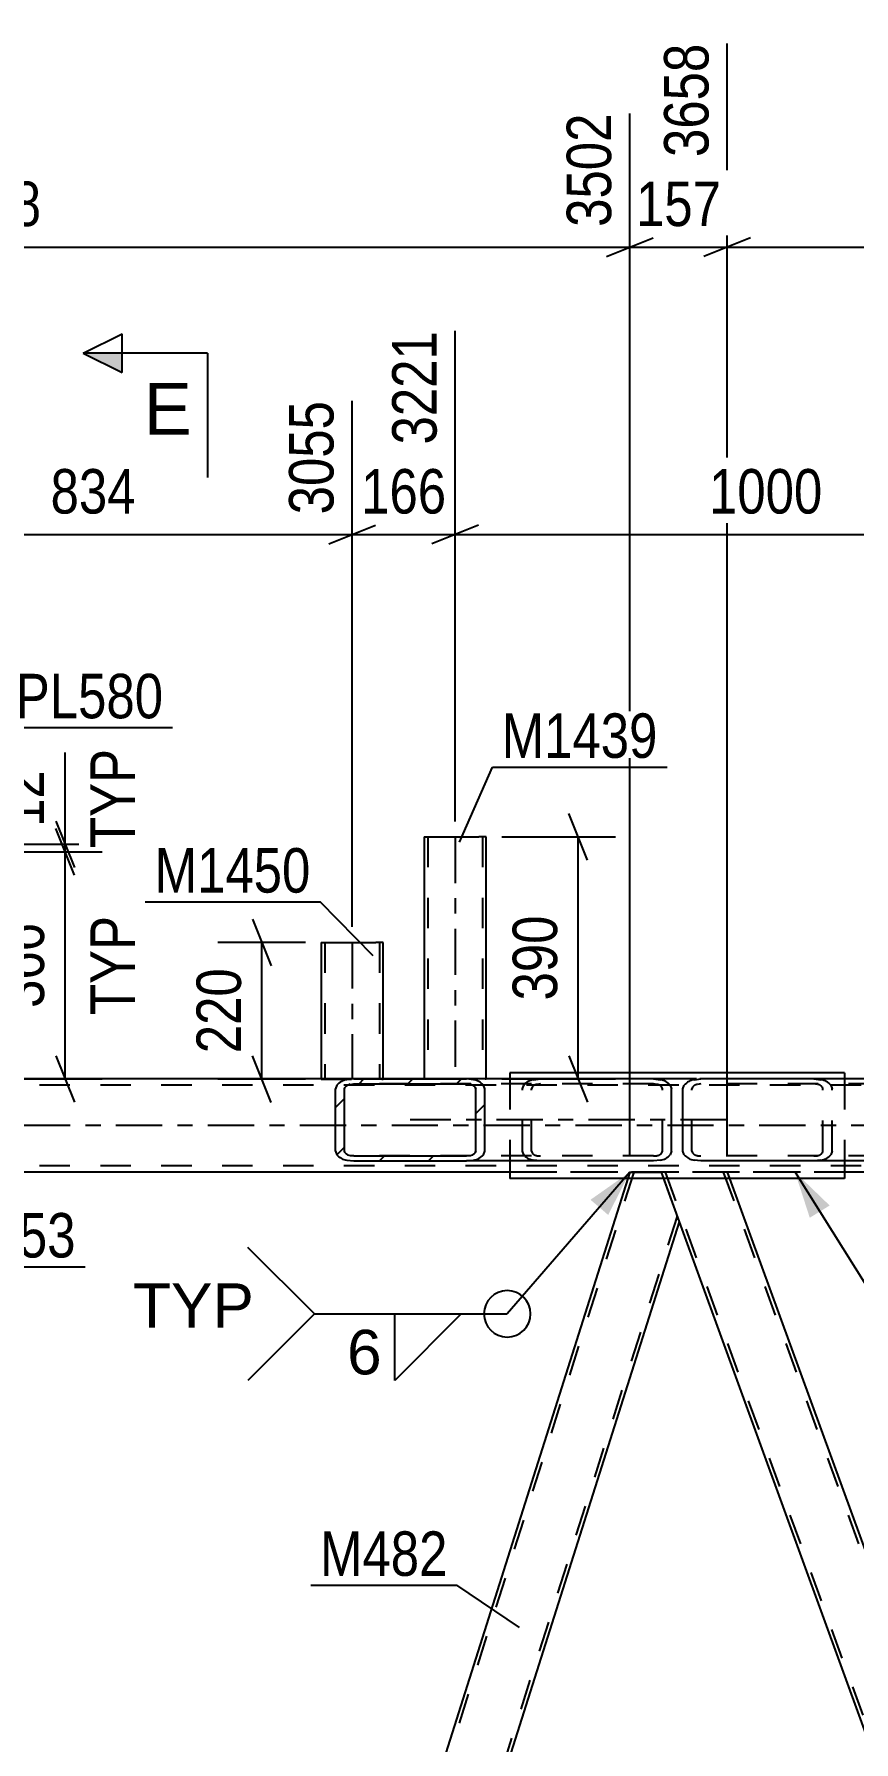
# Model space of a CAD drawing. Header units: millimetres. Extents: x -815 to 374, y -743 to 98.
# Drawn here: x -675.5 to -622.7, y -179.6 to -69.6 of the extents above; entities that cross this region are included whole.
import ezdxf

# ---------------------------------------------------------------- set-up
doc = ezdxf.new("R2010")
doc.units = ezdxf.units.MM
doc.linetypes.add('DXK_LINE_DOT2', pattern=[3.9198, 1.9599, -1.9599])
doc.linetypes.add('DXK_LINE_DOT3', pattern=[5.9187, 2.979, -0.9799, 0.9799, -0.9799])
doc.styles.add('Arial', font='ARIAL.TTF', dxfattribs={"height": 0.2})
doc.styles.add('Arial Narrow', font='ARIALN.TTF', dxfattribs={"height": 0.2})

# ---------------------------------------------------------------- blocks, each defined once
blk = doc.blocks.new('Part-232933173-46813 - 7159')
at = {"color": 2, "linetype": 'Continuous'}
for p, q in [((-650.34, -121.33), (-650.34, -136.93)), ((-650.34, -121.33), (-646.82, -121.33)), ((-646.34, -121.33), (-646.82, -121.33)), ((-646.34, -136.93), (-646.34, -121.33))]:
    blk.add_line(p, q, dxfattribs=at)
at = {"color": 7, "linetype": 'DXK_LINE_DOT2'}
for p, q in [((-650.1, -121.33), (-650.1, -136.93)), ((-650.1, -121.33), (-650.08, -121.33)), ((-650.08, -121.33), (-650.04, -121.33)), ((-650.04, -121.33), (-650.03, -121.33)), ((-646.58, -121.33), (-646.58, -136.93)), ((-650.34, -136.93), (-650.34, -136.93)), ((-650.34, -136.93), (-646.34, -136.93)), ((-646.34, -136.93), (-646.34, -136.93)), ((-646.34, -136.93), (-646.34, -136.93))]:
    blk.add_line(p, q, dxfattribs=at)
at = {"color": 7, "linetype": 'DXK_LINE_DOT3'}
blk.add_line((-648.34, -121.33), (-648.34, -136.93), dxfattribs=at)
blk = doc.blocks.new('Part-232933173-7308 - 7159')
at = {"color": 2, "linetype": 'Continuous'}
for p, q in [((-644.82, -136.53), (-644.82, -136.93)), ((-623.27, -136.53), (-644.82, -136.53)), ((-623.27, -136.53), (-623.27, -136.93)), ((-644.82, -142.21), (-644.82, -143.33)), ((-623.27, -142.21), (-623.27, -143.33)), ((-623.27, -143.33), (-644.82, -143.33))]:
    blk.add_line(p, q, dxfattribs=at)
at = {"color": 7, "linetype": 'DXK_LINE_DOT2'}
for p, q in [((-644.82, -136.93), (-644.82, -142.21)), ((-623.27, -136.93), (-623.27, -142.21))]:
    blk.add_line(p, q, dxfattribs=at)
blk = doc.blocks.new('Part-232933173-7327 - 7159')
at = {"linetype": 'Continuous'}
h = blk.add_hatch(dxfattribs=at)
h.set_pattern_fill('', scale=0.7, style=0, pattern_type=0)
h.set_pattern_definition([(45, (-621.563, -141.8167), (-1.57154, 1.57154), [])])
h.paths.add_polyline_path([(-621.65, -141.57), (-621.56, -141.82), (-621.31, -142.02), (-620.93, -142.16), (-620.49, -142.21), (-613.21, -142.21), (-612.76, -142.16), (-612.38, -142.02), (-612.13, -141.82), (-612.04, -141.57), (-612.04, -137.57), (-612.13, -137.33), (-612.38, -137.12), (-612.76, -136.98), (-613.21, -136.93), (-620.49, -136.93), (-620.93, -136.98), (-621.31, -137.12), (-621.56, -137.33), (-621.65, -137.57)])
h.paths.add_polyline_path([(-621.02, -137.45), (-620.9, -137.35), (-620.71, -137.28), (-620.49, -137.25), (-613.21, -137.25), (-612.99, -137.28), (-612.8, -137.35), (-612.67, -137.45), (-612.63, -137.57), (-612.63, -141.57), (-612.67, -141.69), (-612.8, -141.8), (-612.99, -141.87), (-613.21, -141.89), (-620.49, -141.89), (-620.71, -141.87), (-620.9, -141.8), (-621.02, -141.69), (-621.07, -141.57), (-621.07, -137.57)])
at = {"color": 2, "linetype": 'Continuous'}
for p, q in [((-633.68, -137.57), (-633.59, -137.33)), ((-632.96, -136.98), (-632.52, -136.93)), ((-620.49, -136.93), (-632.52, -136.93)), ((-621.56, -137.33), (-621.65, -137.57)), ((-621.07, -137.57), (-621.02, -137.45)), ((-620.49, -136.93), (-620.93, -136.98)), ((-620.71, -137.28), (-620.49, -137.25)), ((-620.49, -136.93), (-613.21, -136.93)), ((-620.49, -137.25), (-613.21, -137.25)), ((-612.76, -136.98), (-613.21, -136.93)), ((-613.21, -137.25), (-612.99, -137.28)), ((-612.67, -137.45), (-612.63, -137.57)), ((-612.04, -137.57), (-612.13, -137.33)), ((-633.68, -141.57), (-633.68, -137.57)), ((-621.65, -141.57), (-621.65, -137.57)), ((-621.07, -141.57), (-621.07, -137.57)), ((-612.63, -141.57), (-612.63, -137.57)), ((-612.04, -141.57), (-612.04, -137.57)), ((-633.59, -141.82), (-633.68, -141.57)), ((-621.65, -141.57), (-621.56, -141.82)), ((-621.02, -141.69), (-621.07, -141.57)), ((-620.49, -141.89), (-620.71, -141.87)), ((-620.49, -141.89), (-613.21, -141.89)), ((-612.99, -141.87), (-613.21, -141.89)), ((-612.63, -141.57), (-612.67, -141.69)), ((-612.13, -141.82), (-612.04, -141.57)), ((-632.52, -142.21), (-632.96, -142.16)), ((-620.49, -142.21), (-632.52, -142.21)), ((-620.93, -142.16), (-620.49, -142.21)), ((-620.49, -142.21), (-613.21, -142.21)), ((-613.21, -142.21), (-612.76, -142.16))]:
    blk.add_line(p, q, dxfattribs=at)
at = {"color": 7, "linetype": 'DXK_LINE_DOT2'}
for p, q in [((-633.06, -137.45), (-633.1, -137.57)), ((-632.52, -137.25), (-632.74, -137.28)), ((-613.21, -137.25), (-632.52, -137.25)), ((-625.24, -136.93), (-624.79, -136.98)), ((-625.02, -137.28), (-625.24, -137.25)), ((-624.66, -137.57), (-624.7, -137.45)), ((-624.16, -137.33), (-624.07, -137.57)), ((-613.21, -136.93), (-620.49, -136.93)), ((-633.1, -141.57), (-633.1, -137.57)), ((-624.66, -141.57), (-624.66, -137.57)), ((-624.07, -141.57), (-624.07, -137.57)), ((-633.1, -141.57), (-633.06, -141.69)), ((-632.74, -141.87), (-632.52, -141.89)), ((-613.21, -141.89), (-632.52, -141.89)), ((-625.24, -141.89), (-625.02, -141.87)), ((-624.7, -141.69), (-624.66, -141.57)), ((-624.07, -141.57), (-624.16, -141.82)), ((-624.79, -142.16), (-625.24, -142.21)), ((-613.21, -142.21), (-620.49, -142.21))]:
    blk.add_line(p, q, dxfattribs=at)
at = {"color": 2, "linetype": 'Continuous'}
for centre, radius, start, end in [((-632.78, -138.05), 1.09, 99.5182, 138.0638), ((-620.75, -138.05), 1.09, 99.5182, 138.0638), ((-620.62, -137.81), 0.545, 99.5182, 138.0638), ((-613.08, -137.81), 0.545, 41.9363, 80.4819), ((-612.94, -138.05), 1.09, 41.9363, 80.4819), ((-632.78, -141.09), 1.09, 221.9363, 260.4819), ((-620.75, -141.09), 1.09, 221.9363, 260.4819), ((-620.62, -141.33), 0.545, 221.9363, 260.4819), ((-613.08, -141.33), 0.545, 279.5182, 318.0638), ((-612.94, -141.09), 1.09, 279.5182, 318.0638)]:
    blk.add_arc(centre, radius, start, end, dxfattribs=at)
at = {"color": 7, "linetype": 'DXK_LINE_DOT2'}
for centre, radius, start, end in [((-632.65, -137.81), 0.545, 99.5182, 138.0638), ((-625.11, -137.81), 0.545, 41.9363, 80.4819), ((-624.97, -138.05), 1.09, 41.9363, 80.4819), ((-632.65, -141.33), 0.545, 221.9363, 260.4819), ((-625.11, -141.33), 0.545, 279.5182, 318.0638), ((-624.97, -141.09), 1.09, 279.5182, 318.0638)]:
    blk.add_arc(centre, radius, start, end, dxfattribs=at)
blk = doc.blocks.new('Part-232933173-7353 - 7159')
at = {"color": 7, "linetype": 'DXK_LINE_DOT2'}
for p, q in [((-81.26, -137.33), (-741.87, -137.33)), ((-81.86, -136.93), (-654.89, -136.93)), ((-613.21, -136.93), (-654.89, -136.93)), ((-81.26, -142.53), (-741.87, -142.53)), ((-81.26, -142.93), (-729.95, -142.93)), ((-623.27, -142.93), (-644.82, -142.93))]:
    blk.add_line(p, q, dxfattribs=at)
at = {"color": 2, "linetype": 'Continuous'}
for p, q in [((-654.89, -136.93), (-698.34, -136.93)), ((-644.82, -142.93), (-708.41, -142.93)), ((-559.69, -142.93), (-623.27, -142.93))]:
    blk.add_line(p, q, dxfattribs=at)
at = {"color": 7, "linetype": 'DXK_LINE_DOT3'}
blk.add_line((-81.26, -139.93), (-741.87, -139.93), dxfattribs=at)
blk = doc.blocks.new('Part-232933173-7385 - 7159')
at = {"color": 7, "linetype": 'DXK_LINE_DOT2'}
for p, q in [((-636.84, -142.93), (-673.68, -259.1)), ((-637.1, -142.93), (-637.22, -143.33)), ((-637.1, -142.93), (-635.08, -142.93)), ((-635.08, -142.93), (-634.94, -143.33)), ((-634.05, -145.77), (-670.89, -261.93))]:
    blk.add_line(p, q, dxfattribs=at)
at = {"color": 2, "linetype": 'Continuous'}
for p, q in [((-637.22, -143.33), (-673.81, -258.73)), ((-634.94, -143.33), (-633.92, -146.14)), ((-633.92, -146.14), (-670.51, -261.53))]:
    blk.add_line(p, q, dxfattribs=at)
blk = doc.blocks.new('Part-232933173-7425 - 7159')
at = {"color": 7, "linetype": 'DXK_LINE_DOT2'}
for p, q in [((-630.83, -142.93), (-635.08, -142.93)), ((-635.08, -142.93), (-633.92, -146.14)), ((-634.83, -142.93), (-591.52, -261.93)), ((-631.08, -142.93), (-587.77, -261.93)), ((-630.83, -142.93), (-630.68, -143.33))]:
    blk.add_line(p, q, dxfattribs=at)
at = {"color": 2, "linetype": 'Continuous'}
for p, q in [((-630.68, -143.33), (-588.68, -258.73)), ((-633.92, -146.14), (-591.92, -261.53))]:
    blk.add_line(p, q, dxfattribs=at)
blk = doc.blocks.new('Part-232933173-7464 - 7159')
at = {"linetype": 'Continuous'}
h = blk.add_hatch(dxfattribs=at)
h.set_pattern_fill('', scale=0.7, style=0, pattern_type=0)
h.set_pattern_definition([(45, (-655.9608, -141.8166), (-1.57154, 1.57154), [])])
h.paths.add_polyline_path([(-656.05, -141.57), (-655.96, -141.82), (-655.71, -142.02), (-655.33, -142.16), (-654.88, -142.21), (-647.61, -142.21), (-647.16, -142.16), (-646.78, -142.02), (-646.53, -141.82), (-646.44, -141.57), (-646.44, -137.57), (-646.53, -137.33), (-646.78, -137.12), (-647.16, -136.98), (-647.61, -136.93), (-654.88, -136.93), (-655.33, -136.98), (-655.71, -137.12), (-655.96, -137.33), (-656.05, -137.57)])
h.paths.add_polyline_path([(-655.42, -137.45), (-655.3, -137.35), (-655.11, -137.28), (-654.88, -137.25), (-647.61, -137.25), (-647.38, -137.28), (-647.19, -137.35), (-647.07, -137.45), (-647.02, -137.57), (-647.02, -141.57), (-647.07, -141.69), (-647.19, -141.8), (-647.38, -141.87), (-647.61, -141.89), (-654.88, -141.89), (-655.11, -141.87), (-655.3, -141.8), (-655.42, -141.69), (-655.47, -141.57), (-655.47, -137.57)])
at = {"color": 2, "linetype": 'Continuous'}
for p, q in [((-655.96, -137.33), (-656.05, -137.57)), ((-655.47, -137.57), (-655.42, -137.45)), ((-654.88, -136.93), (-655.33, -136.98)), ((-655.11, -137.28), (-654.88, -137.25)), ((-654.88, -136.93), (-647.61, -136.93)), ((-654.88, -137.25), (-647.61, -137.25)), ((-635.58, -136.93), (-647.61, -136.93)), ((-647.16, -136.98), (-647.61, -136.93)), ((-647.61, -137.25), (-647.38, -137.28)), ((-647.07, -137.45), (-647.02, -137.57)), ((-646.44, -137.57), (-646.53, -137.33)), ((-635.58, -136.93), (-635.13, -136.98)), ((-634.5, -137.33), (-634.41, -137.57)), ((-656.05, -141.57), (-656.05, -137.57)), ((-655.47, -141.57), (-655.47, -137.57)), ((-647.02, -141.57), (-647.02, -137.57)), ((-646.44, -141.57), (-646.44, -137.57)), ((-634.41, -141.57), (-634.41, -137.57)), ((-656.05, -141.57), (-655.96, -141.82)), ((-655.42, -141.69), (-655.47, -141.57)), ((-654.88, -141.89), (-655.11, -141.87)), ((-654.88, -141.89), (-647.61, -141.89)), ((-647.38, -141.87), (-647.61, -141.89)), ((-647.02, -141.57), (-647.07, -141.69)), ((-646.53, -141.82), (-646.44, -141.57)), ((-634.41, -141.57), (-634.5, -141.82)), ((-655.33, -142.16), (-654.88, -142.21)), ((-654.88, -142.21), (-647.61, -142.21)), ((-647.61, -142.21), (-647.16, -142.16)), ((-635.58, -142.21), (-647.61, -142.21)), ((-635.13, -142.16), (-635.58, -142.21))]:
    blk.add_line(p, q, dxfattribs=at)
at = {"color": 7, "linetype": 'DXK_LINE_DOT2'}
for p, q in [((-647.61, -136.93), (-654.88, -136.93)), ((-635.58, -137.25), (-654.88, -137.25)), ((-644.02, -137.57), (-643.93, -137.33)), ((-643.39, -137.45), (-643.44, -137.57)), ((-643.3, -136.98), (-642.85, -136.93)), ((-642.85, -137.25), (-643.08, -137.28)), ((-635.35, -137.28), (-635.58, -137.25)), ((-634.99, -137.57), (-635.04, -137.45)), ((-644.02, -141.57), (-644.02, -137.57)), ((-643.44, -141.57), (-643.44, -137.57)), ((-634.99, -141.57), (-634.99, -137.57)), ((-635.58, -141.89), (-654.88, -141.89)), ((-643.93, -141.82), (-644.02, -141.57)), ((-643.44, -141.57), (-643.39, -141.69)), ((-643.08, -141.87), (-642.85, -141.89)), ((-635.58, -141.89), (-635.35, -141.87)), ((-635.04, -141.69), (-634.99, -141.57)), ((-654.88, -142.21), (-647.61, -142.21)), ((-642.85, -142.21), (-643.3, -142.16))]:
    blk.add_line(p, q, dxfattribs=at)
at = {"color": 7, "linetype": 'DXK_LINE_DOT3'}
blk.add_line((-630.86, -139.57), (-651.25, -139.57), dxfattribs=at)
at = {"color": 2, "linetype": 'Continuous'}
for centre, radius, start, end in [((-655.15, -138.05), 1.09, 99.5182, 138.0638), ((-655.02, -137.81), 0.545, 99.5182, 138.0638), ((-647.47, -137.81), 0.545, 41.9363, 80.4819), ((-647.34, -138.05), 1.09, 41.9363, 80.4819), ((-635.31, -138.05), 1.09, 41.9363, 80.4819), ((-655.15, -141.09), 1.09, 221.9363, 260.4819), ((-655.02, -141.33), 0.545, 221.9363, 260.4819), ((-647.47, -141.33), 0.545, 279.5182, 318.0638), ((-647.34, -141.09), 1.09, 279.5182, 318.0638), ((-635.31, -141.09), 1.09, 279.5182, 318.0638)]:
    blk.add_arc(centre, radius, start, end, dxfattribs=at)
at = {"color": 7, "linetype": 'DXK_LINE_DOT2'}
for centre, radius, start, end in [((-643.12, -138.05), 1.09, 99.5182, 138.0638), ((-642.99, -137.81), 0.545, 99.5182, 138.0638), ((-635.44, -137.81), 0.545, 41.9363, 80.4819), ((-643.12, -141.09), 1.09, 221.9363, 260.4819), ((-642.99, -141.33), 0.545, 221.9363, 260.4819), ((-635.44, -141.33), 0.545, 279.5182, 318.0638)]:
    blk.add_arc(centre, radius, start, end, dxfattribs=at)
blk = doc.blocks.new('Part-232933173-46836 - 7159')
at = {"color": 2, "linetype": 'Continuous'}
for p, q in [((-656.98, -128.13), (-656.98, -136.93)), ((-656.98, -128.13), (-653.46, -128.13)), ((-652.98, -128.13), (-653.46, -128.13)), ((-652.98, -136.93), (-652.98, -128.13))]:
    blk.add_line(p, q, dxfattribs=at)
at = {"color": 7, "linetype": 'DXK_LINE_DOT2'}
for p, q in [((-656.74, -128.13), (-656.74, -136.94)), ((-656.74, -128.13), (-656.73, -128.13)), ((-656.73, -128.13), (-656.69, -128.13)), ((-656.69, -128.13), (-656.67, -128.13)), ((-653.22, -128.13), (-653.22, -136.94)), ((-656.98, -136.93), (-656.98, -136.94)), ((-656.98, -136.94), (-652.98, -136.94)), ((-652.98, -136.94), (-652.98, -136.93)), ((-652.98, -136.93), (-652.98, -136.94))]:
    blk.add_line(p, q, dxfattribs=at)
at = {"color": 7, "linetype": 'DXK_LINE_DOT3'}
blk.add_line((-654.98, -128.13), (-654.98, -136.94), dxfattribs=at)
blk = doc.blocks.new('StraightDimension-232933173-57661 - 7159')
at = {"color": 7, "linetype": 'Continuous'}
for p, q in [((-648.34, -120.33), (-648.34, -88.74)), ((-654.98, -127.13), (-654.98, -93.24)), ((-656.48, -102.45), (-653.48, -101.25)), ((-654.98, -101.85), (-648.34, -101.85)), ((-646.84, -101.25), (-649.84, -102.45))]:
    blk.add_line(p, q, dxfattribs=at)
at = {"color": 0}
blk.add_wipeout([(-648.32, -101.1), (-648.32, -96.9), (-655, -96.9), (-655, -101.1)], dxfattribs=at)
at = {"color": 3, "style": 'Arial Narrow'}
blk.add_text('166', height=2.863, dxfattribs=at).set_placement((-654.4, -100.5))
at = {"color": 0, "linetype": 'Continuous'}
blk.add_wipeout([(-648.94, -88.14), (-653.14, -88.14), (-653.14, -96.65), (-648.94, -96.65)], dxfattribs=at)
at = {"color": 3, "linetype": 'Continuous', "style": 'Arial Narrow'}
blk.add_text('3221', height=2.863, rotation=90.0002, dxfattribs=at).set_placement((-649.54, -96.05))
blk = doc.blocks.new('StraightDimension-232933173-58084 - 7159')
at = {"color": 7, "linetype": 'Continuous'}
for p, q in [((-639.83, -122.83), (-641.03, -119.83)), ((-645.34, -121.33), (-638.03, -121.33)), ((-640.43, -136.93), (-640.43, -121.33)), ((-641.03, -135.43), (-639.83, -138.43)), ((-645.34, -136.93), (-638.03, -136.93))]:
    blk.add_line(p, q, dxfattribs=at)
at = {"color": 0}
blk.add_wipeout([(-641.18, -125.79), (-645.38, -125.79), (-645.38, -132.47), (-641.18, -132.47)], dxfattribs=at)
at = {"color": 3, "style": 'Arial Narrow'}
blk.add_text('390', height=2.863, rotation=90.0002, dxfattribs=at).set_placement((-641.78, -131.87))
blk = doc.blocks.new('StraightDimension-232933173-58072 - 7159')
at = {"color": 7, "linetype": 'Continuous'}
for p, q in [((-661.39, -126.63), (-660.19, -129.63)), ((-657.98, -128.13), (-663.64, -128.13)), ((-660.79, -136.94), (-660.79, -128.13)), ((-660.19, -138.44), (-661.39, -135.44)), ((-657.98, -136.94), (-663.64, -136.94))]:
    blk.add_line(p, q, dxfattribs=at)
at = {"color": 0}
blk.add_wipeout([(-661.54, -129.19), (-665.74, -129.19), (-665.74, -135.87), (-661.54, -135.87)], dxfattribs=at)
at = {"color": 3, "style": 'Arial Narrow'}
blk.add_text('220', height=2.863, rotation=90.0002, dxfattribs=at).set_placement((-662.14, -135.27))
blk = doc.blocks.new('StraightDimension-232933173-57927 - 7159')
at = {"color": 7, "linetype": 'Continuous'}
for p, q in [((-673.47, -121.81), (-673.47, -115.9)), ((-673.47, -121.81), (-673.47, -115.9)), ((-674.07, -120.31), (-672.87, -123.31)), ((-672.87, -123.79), (-674.07, -120.79)), ((-682.74, -121.81), (-671.07, -121.81)), ((-673.47, -122.29), (-673.47, -121.81)), ((-682.74, -122.29), (-671.07, -122.29))]:
    blk.add_line(p, q, dxfattribs=at)
at = {"color": 0, "linetype": 'Continuous'}
blk.add_wipeout([(-668.37, -115.06), (-672.57, -115.06), (-672.57, -122.65), (-668.37, -122.65)], dxfattribs=at)
at = {"color": 0}
blk.add_wipeout([(-674.22, -116.43), (-678.42, -116.43), (-678.42, -121.29), (-674.22, -121.29)], dxfattribs=at)
at = {"color": 3, "linetype": 'Continuous', "style": 'Arial Narrow'}
blk.add_text('TYP', height=2.863, rotation=90.0002, dxfattribs=at).set_placement((-668.97, -122.05))
at = {"color": 3, "style": 'Arial Narrow'}
blk.add_text('12', height=2.863, rotation=90.0002, dxfattribs=at).set_placement((-674.82, -120.69))
blk = doc.blocks.new('StraightDimension-232933173-37579 - 7159')
at = {"color": 7, "linetype": 'Continuous'}
for p, q in [((-630.83, -141.93), (-630.83, -70.22)), ((-551.96, -141.93), (-551.96, -74.72)), ((-629.33, -82.73), (-632.33, -83.93)), ((-630.83, -83.33), (-551.96, -83.33)), ((-553.46, -83.93), (-550.46, -82.73))]:
    blk.add_line(p, q, dxfattribs=at)
at = {"color": 0}
blk.add_wipeout([(-587.14, -82.58), (-587.14, -78.38), (-595.65, -78.38), (-595.65, -82.58)], dxfattribs=at)
at = {"color": 3, "style": 'Arial Narrow'}
blk.add_text('1972', height=2.863, dxfattribs=at).set_placement((-595.05, -81.98))
at = {"color": 0, "linetype": 'Continuous'}
blk.add_wipeout([(-552.56, -74.12), (-556.76, -74.12), (-556.76, -82.63), (-552.56, -82.63)], dxfattribs=at)
at = {"color": 3, "linetype": 'Continuous', "style": 'Arial Narrow'}
blk.add_text('5630', height=2.863, rotation=90.0002, dxfattribs=at).set_placement((-553.16, -82.03))
blk = doc.blocks.new('StraightDimension-232933173-37580 - 7159')
at = {"color": 7, "linetype": 'Continuous'}
for p, q in [((-630.83, -141.93), (-630.83, -70.22)), ((-637.1, -141.93), (-637.1, -74.72)), ((-638.6, -83.93), (-635.6, -82.73)), ((-637.1, -83.33), (-630.83, -83.33)), ((-629.33, -82.73), (-632.33, -83.93))]:
    blk.add_line(p, q, dxfattribs=at)
at = {"color": 0}
blk.add_wipeout([(-630.62, -82.58), (-630.62, -78.38), (-637.3, -78.38), (-637.3, -82.58)], dxfattribs=at)
at = {"color": 3, "style": 'Arial Narrow'}
blk.add_text('157', height=2.863, dxfattribs=at).set_placement((-636.7, -81.98))
at = {"color": 0, "linetype": 'Continuous'}
blk.add_wipeout([(-631.43, -69.62), (-635.63, -69.62), (-635.63, -78.13), (-631.43, -78.13)], dxfattribs=at)
at = {"color": 3, "linetype": 'Continuous', "style": 'Arial Narrow'}
blk.add_text('3658', height=2.863, rotation=90.0002, dxfattribs=at).set_placement((-632.03, -77.53))
blk = doc.blocks.new('StraightDimension-232933173-37581 - 7159')
at = {"color": 7, "linetype": 'Continuous'}
for p, q in [((-720.22, -141.93), (-720.22, -74.72)), ((-637.1, -141.93), (-637.1, -74.72)), ((-718.72, -82.73), (-721.72, -83.93)), ((-720.22, -83.33), (-637.1, -83.33)), ((-638.6, -83.93), (-635.6, -82.73))]:
    blk.add_line(p, q, dxfattribs=at)
at = {"color": 0}
blk.add_wipeout([(-674.4, -82.58), (-674.4, -78.38), (-682.91, -78.38), (-682.91, -82.58)], dxfattribs=at)
at = {"color": 3, "style": 'Arial Narrow'}
blk.add_text('2078', height=2.863, dxfattribs=at).set_placement((-682.31, -81.98))
at = {"color": 0, "linetype": 'Continuous'}
blk.add_wipeout([(-637.7, -74.12), (-641.9, -74.12), (-641.9, -82.63), (-637.7, -82.63)], dxfattribs=at)
at = {"color": 3, "linetype": 'Continuous', "style": 'Arial Narrow'}
blk.add_text('3502', height=2.863, rotation=90.0002, dxfattribs=at).set_placement((-638.3, -82.03))
blk = doc.blocks.new('StraightDimension-232933173-57660 - 7159')
at = {"color": 7, "linetype": 'Continuous'}
for p, q in [((-648.34, -120.33), (-648.34, -88.74)), ((-608.34, -120.33), (-608.34, -88.74)), ((-646.84, -101.25), (-649.84, -102.45)), ((-648.34, -101.85), (-608.34, -101.85)), ((-609.84, -102.45), (-606.84, -101.25))]:
    blk.add_line(p, q, dxfattribs=at)
at = {"color": 0, "linetype": 'Continuous'}
blk.add_wipeout([(-608.94, -88.14), (-613.14, -88.14), (-613.14, -96.65), (-608.94, -96.65)], dxfattribs=at)
at = {"color": 0}
blk.add_wipeout([(-624.08, -101.1), (-624.08, -96.9), (-632.6, -96.9), (-632.6, -101.1)], dxfattribs=at)
at = {"color": 3, "linetype": 'Continuous', "style": 'Arial Narrow'}
blk.add_text('4221', height=2.863, rotation=90.0002, dxfattribs=at).set_placement((-609.54, -96.05))
at = {"color": 3, "style": 'Arial Narrow'}
blk.add_text('1000', height=2.863, dxfattribs=at).set_placement((-632, -100.5))
blk = doc.blocks.new('StraightDimension-232933173-57662 - 7159')
at = {"color": 7, "linetype": 'Continuous'}
for p, q in [((-688.34, -121.29), (-688.34, -93.24)), ((-654.98, -127.13), (-654.98, -93.24)), ((-686.84, -101.25), (-689.84, -102.45)), ((-688.34, -101.85), (-654.98, -101.85)), ((-656.48, -102.45), (-653.48, -101.25))]:
    blk.add_line(p, q, dxfattribs=at)
at = {"color": 0}
blk.add_wipeout([(-668.32, -101.1), (-668.32, -96.9), (-675, -96.9), (-675, -101.1)], dxfattribs=at)
at = {"color": 3, "style": 'Arial Narrow'}
blk.add_text('834', height=2.863, dxfattribs=at).set_placement((-674.4, -100.5))
at = {"color": 0, "linetype": 'Continuous'}
blk.add_wipeout([(-655.58, -92.64), (-659.78, -92.64), (-659.78, -101.15), (-655.58, -101.15)], dxfattribs=at)
at = {"color": 3, "linetype": 'Continuous', "style": 'Arial Narrow'}
blk.add_text('3055', height=2.863, rotation=90.0002, dxfattribs=at).set_placement((-656.18, -100.55))
blk = doc.blocks.new('StraightDimension-232933173-57928 - 7159')
at = {"color": 7, "linetype": 'Continuous'}
for p, q in [((-672.87, -123.79), (-674.07, -120.79)), ((-682.74, -122.29), (-671.07, -122.29)), ((-673.47, -136.93), (-673.47, -122.29)), ((-674.07, -135.43), (-672.87, -138.43)), ((-685.58, -136.93), (-671.07, -136.93))]:
    blk.add_line(p, q, dxfattribs=at)
at = {"color": 0}
blk.add_wipeout([(-674.22, -126.27), (-678.42, -126.27), (-678.42, -132.95), (-674.22, -132.95)], dxfattribs=at)
at = {"color": 0, "linetype": 'Continuous'}
blk.add_wipeout([(-668.37, -125.82), (-672.57, -125.82), (-672.57, -133.41), (-668.37, -133.41)], dxfattribs=at)
at = {"color": 3, "style": 'Arial Narrow'}
blk.add_text('366', height=2.863, rotation=90.0002, dxfattribs=at).set_placement((-674.82, -132.35))
at = {"color": 3, "linetype": 'Continuous', "style": 'Arial Narrow'}
blk.add_text('TYP', height=2.863, rotation=90.0002, dxfattribs=at).set_placement((-668.97, -132.81))
blk = doc.blocks.new('Mark-232933173-58094 - 7159')
at = {"color": 30, "linetype": 'Continuous'}
for p, q in [((-648.07, -121.67), (-645.95, -116.84)), ((-645.95, -116.84), (-634.7, -116.84))]:
    blk.add_line(p, q, dxfattribs=at)
at = {"color": 0}
blk.add_wipeout([(-635.3, -116.24), (-635.3, -113.24), (-645.35, -113.24), (-645.35, -116.24)], dxfattribs=at)
blk.add_wipeout([(-635.3, -116.24), (-635.3, -113.24), (-645.35, -113.24), (-645.35, -116.24)], dxfattribs=at)
at = {"color": 3, "style": 'Arial Narrow'}
blk.add_text('M1439', height=2.863, dxfattribs=at).set_placement((-645.35, -116.24))
blk = doc.blocks.new('WeldMark-232933173-8658 - 7159')
at = {"linetype": 'Continuous'}
blk.add_hatch(color=30, dxfattribs=at).paths.add_polyline_path([(-639.63, -144.71), (-637.1, -142.93), (-638.49, -145.69)])
at = {"color": 30, "linetype": 'Continuous'}
for p in [(-637.1, -142.93), (-657.41, -152.06)]:
    blk.add_line(p, (-644.99, -152.06), dxfattribs=at)
at = {"color": 3, "linetype": 'Continuous'}
for p, q in [((-657.41, -152.06), (-661.7, -147.78)), ((-657.41, -152.06), (-661.7, -156.35)), ((-652.23, -152.06), (-647.95, -152.06)), ((-647.95, -152.06), (-652.23, -156.35)), ((-652.23, -156.35), (-652.23, -152.06))]:
    blk.add_line(p, q, dxfattribs=at)
for start, end in [(90, 270), (270, 90)]:
    blk.add_arc((-644.99, -152.06), 1.5, start, end, dxfattribs=at)
at = {"color": 0}
blk.add_wipeout([(-652.89, -156.16), (-652.89, -152.76), (-655.51, -152.76), (-655.51, -156.16)], dxfattribs=at)
at = {"color": 3, "style": 'Arial'}
blk.add_text('6', height=2.87, dxfattribs=at).set_placement((-655.31, -155.96))
at = {"color": 0, "linetype": 'Continuous'}
blk.add_wipeout([(-661.31, -152.96), (-661.31, -149.96), (-669.09, -149.96), (-669.09, -152.96)], dxfattribs=at)
blk.add_wipeout([(-661.31, -152.96), (-661.31, -149.96), (-669.09, -149.96), (-669.09, -152.96)], dxfattribs=at)
at = {"color": 3, "linetype": 'Continuous', "style": 'Arial'}
blk.add_text('TYP', height=2.865, dxfattribs=at).set_placement((-669.09, -152.96))
blk = doc.blocks.new('Mark-232933173-7381 - 7159')
at = {"color": 30, "linetype": 'Continuous'}
for p in [(-657.65, -169.54), (-644.21, -172.26)]:
    blk.add_line(p, (-648.23, -169.54), dxfattribs=at)
at = {"color": 0}
blk.add_wipeout([(-648.83, -168.94), (-648.83, -165.94), (-657.05, -165.94), (-657.05, -168.94)], dxfattribs=at)
blk.add_wipeout([(-648.83, -168.94), (-648.83, -165.94), (-657.05, -165.94), (-657.05, -168.94)], dxfattribs=at)
at = {"color": 3, "style": 'Arial Narrow'}
blk.add_text('M482', height=2.863, dxfattribs=at).set_placement((-657.05, -168.94))
blk = doc.blocks.new('SectionMark-232933173-8643 - 7159')
at = {"linetype": 'Continuous'}
blk.add_hatch(color=6, dxfattribs=at).paths.add_polyline_path([(-669.8, -90.17), (-669.8, -91.42), (-672.3, -90.17)])
at = {"color": 6, "linetype": 'Continuous'}
for p, q in [((-672.3, -90.17), (-669.8, -88.92)), ((-669.8, -91.42), (-669.8, -88.92)), ((-664.3, -90.17), (-672.3, -90.17)), ((-672.3, -90.17), (-669.8, -91.42)), ((-664.3, -90.17), (-664.3, -98.17))]:
    blk.add_line(p, q, dxfattribs=at)
at = {"color": 0, "linetype": 'Continuous'}
blk.add_wipeout([(-665.3, -95.42), (-665.3, -91.92), (-668.41, -91.92), (-668.41, -95.42)], dxfattribs=at)
at = {"color": 3, "linetype": 'Continuous', "style": 'Arial'}
blk.add_text('E', height=3.34, dxfattribs=at).set_placement((-668.41, -95.42))
blk = doc.blocks.new('WeldMark-232933173-8645 - 7159')
at = {"linetype": 'Continuous'}
blk.add_hatch(color=30, dxfattribs=at).paths.add_polyline_path([(-625.51, -145.87), (-626.46, -142.93), (-624.23, -145.08)])
at = {"color": 30, "linetype": 'Continuous'}
for p, q in [((-626.46, -142.93), (-617.17, -157.77)), ((-617.17, -157.77), (-606.85, -157.77))]:
    blk.add_line(p, q, dxfattribs=at)
at = {"color": 3, "linetype": 'Continuous'}
for p, q in [((-606.85, -157.77), (-602.57, -153.49)), ((-611.99, -157.77), (-607.71, -157.77)), ((-607.71, -157.77), (-611.99, -162.06)), ((-611.99, -162.06), (-611.99, -157.77)), ((-606.85, -157.77), (-602.57, -162.06))]:
    blk.add_line(p, q, dxfattribs=at)
blk.add_arc((-617.17, -157.77), 1.5, 90, 270, dxfattribs=at)
at = {"color": 0}
blk.add_wipeout([(-612.65, -161.87), (-612.65, -158.47), (-615.27, -158.47), (-615.27, -161.87)], dxfattribs=at)
at = {"color": 3, "linetype": 'Continuous'}
blk.add_arc((-617.17, -157.77), 1.5, 270, 90, dxfattribs=at)
at = {"color": 3, "style": 'Arial'}
blk.add_text('6', height=2.87, dxfattribs=at).set_placement((-615.07, -161.67))
at = {"color": 0, "linetype": 'Continuous'}
blk.add_wipeout([(-595.48, -158.67), (-595.48, -155.67), (-603.25, -155.67), (-603.25, -158.67)], dxfattribs=at)
blk.add_wipeout([(-595.48, -158.67), (-595.48, -155.67), (-603.25, -155.67), (-603.25, -158.67)], dxfattribs=at)
at = {"color": 3, "linetype": 'Continuous', "style": 'Arial'}
blk.add_text('TYP', height=2.865, dxfattribs=at).set_placement((-603.25, -158.67))
blk = doc.blocks.new('Mark-232933173-58054 - 7159')
at = {"color": 30, "linetype": 'Continuous'}
for p, q in [((-688.04, -135.26), (-683.42, -149.03)), ((-683.42, -149.03), (-672.17, -149.03))]:
    blk.add_line(p, q, dxfattribs=at)
at = {"color": 0}
blk.add_wipeout([(-672.77, -148.43), (-672.77, -145.43), (-682.82, -145.43), (-682.82, -148.43)], dxfattribs=at)
blk.add_wipeout([(-672.77, -148.43), (-672.77, -145.43), (-682.82, -145.43), (-682.82, -148.43)], dxfattribs=at)
at = {"color": 3, "style": 'Arial Narrow'}
blk.add_text('M1353', height=2.863, dxfattribs=at).set_placement((-682.82, -148.43))
blk = doc.blocks.new('Mark-232933173-58057 - 7159')
at = {"color": 30, "linetype": 'Continuous'}
for p, q in [((-684, -122.29), (-677.24, -114.29)), ((-677.24, -114.29), (-666.54, -114.29))]:
    blk.add_line(p, q, dxfattribs=at)
at = {"color": 0}
blk.add_wipeout([(-667.14, -113.69), (-667.14, -110.69), (-676.64, -110.69), (-676.64, -113.69)], dxfattribs=at)
blk.add_wipeout([(-667.14, -113.69), (-667.14, -110.69), (-676.64, -110.69), (-676.64, -113.69)], dxfattribs=at)
at = {"color": 3, "style": 'Arial Narrow'}
blk.add_text('PL580', height=2.863, dxfattribs=at).set_placement((-676.64, -113.69))
blk = doc.blocks.new('Mark-232933173-58097 - 7159')
at = {"color": 30, "linetype": 'Continuous'}
for p in [(-668.3, -125.52), (-653.62, -129)]:
    blk.add_line(p, (-657.05, -125.52), dxfattribs=at)
at = {"color": 0}
blk.add_wipeout([(-657.65, -124.92), (-657.65, -121.92), (-667.7, -121.92), (-667.7, -124.92)], dxfattribs=at)
blk.add_wipeout([(-657.65, -124.92), (-657.65, -121.92), (-667.7, -121.92), (-667.7, -124.92)], dxfattribs=at)
at = {"color": 3, "style": 'Arial Narrow'}
blk.add_text('M1450', height=2.863, dxfattribs=at).set_placement((-667.7, -124.92))

msp = doc.modelspace()

# ---------------------------------------------------------------- block references
for name in ['StraightDimension-232933173-57927 - 7159', 'Part-232933173-46813 - 7159', 'Part-232933173-46836 - 7159', 'Part-232933173-7353 - 7159', 'Part-232933173-7464 - 7159', 'Part-232933173-7308 - 7159', 'Part-232933173-7327 - 7159', 'Part-232933173-7385 - 7159', 'Part-232933173-7425 - 7159']:
    msp.add_blockref(name, (0, 0))

# ---------------------------------------------------------------- next in the draw order: block references
for name in ['StraightDimension-232933173-37579 - 7159', 'StraightDimension-232933173-57661 - 7159', 'StraightDimension-232933173-58084 - 7159', 'StraightDimension-232933173-58072 - 7159', 'WeldMark-232933173-8658 - 7159', 'WeldMark-232933173-8645 - 7159', 'Mark-232933173-7381 - 7159']:
    msp.add_blockref(name, (0, 0))

# ---------------------------------------------------------------- next in the draw order: block references
msp.add_blockref('StraightDimension-232933173-37580 - 7159', (0, 0))

# ---------------------------------------------------------------- next in the draw order: block references
msp.add_blockref('StraightDimension-232933173-37581 - 7159', (0, 0))

# ---------------------------------------------------------------- next in the draw order: block references
for name in ['StraightDimension-232933173-57660 - 7159', 'StraightDimension-232933173-57662 - 7159']:
    msp.add_blockref(name, (0, 0))

# ---------------------------------------------------------------- next in the draw order: block references
for name in ['Mark-232933173-58094 - 7159', 'StraightDimension-232933173-57928 - 7159']:
    msp.add_blockref(name, (0, 0))

# ---------------------------------------------------------------- next in the draw order: block references
msp.add_blockref('SectionMark-232933173-8643 - 7159', (0, 0))

# ---------------------------------------------------------------- next in the draw order: block references
for name in ['Mark-232933173-58057 - 7159', 'Mark-232933173-58054 - 7159']:
    msp.add_blockref(name, (0, 0))

# ---------------------------------------------------------------- next in the draw order: block references
msp.add_blockref('Mark-232933173-58097 - 7159', (0, 0))

doc.saveas('drawing.dxf')
